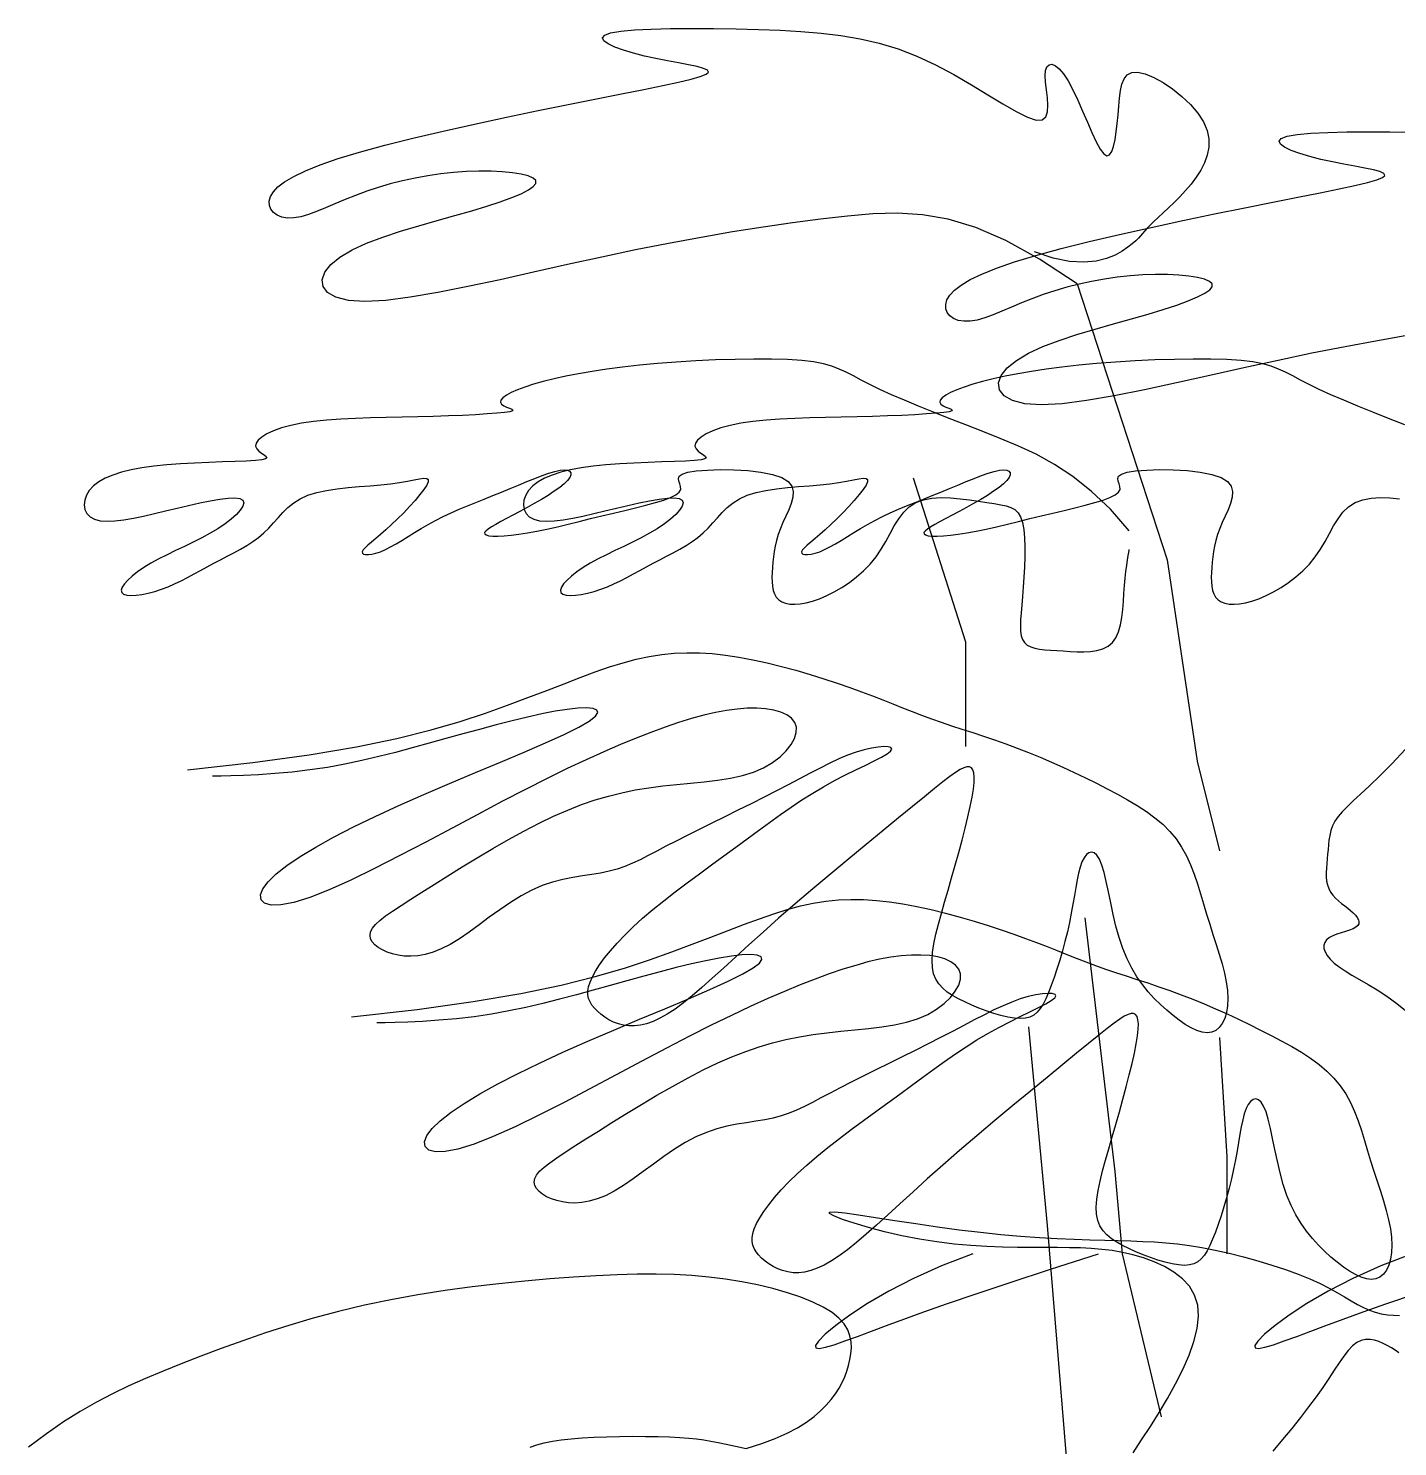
# Model space of a CAD drawing. Extents: x 708 to 987, y 826 to 1497.
# Drawn here: x 803 to 897.5, y 1399.6 to 1497.5 of the extents above; entities that cross this region are included whole.
import ezdxf

# ---------------------------------------------------------------- set-up
doc = ezdxf.new("R2010")
doc.units = 0
doc.header["$LTSCALE"] = 0.9
doc.header["$MEASUREMENT"] = 0
doc.layers.add('3', color=3, linetype='CONTINUOUS')
doc.layers.add('7', color=7, linetype='CONTINUOUS')

msp = doc.modelspace()

# ---------------------------------------------------------------- linework, layer by layer
at = {"layer": '3'}
for points in [[(875.348, 1479.846), (872.748, 1481.546), (870.436, 1482.818), (868.358, 1483.716), (866.457, 1484.294), (864.677, 1484.608), (862.962, 1484.712), (861.255, 1484.661), (859.501, 1484.509), (857.654, 1484.302), (855.712, 1484.051), (853.684, 1483.756), (851.577, 1483.42), (849.402, 1483.044), (847.166, 1482.628), (844.879, 1482.175), (842.548, 1481.687), (840.188, 1481.168), (837.836, 1480.638), (835.532, 1480.123), (833.319, 1479.647), (831.239, 1479.234), (829.332, 1478.909), (827.642, 1478.696), (826.209, 1478.619), (825.067, 1478.696), (824.213, 1478.909), (823.635, 1479.234), (823.322, 1479.647), (823.263, 1480.123), (823.445, 1480.638), (823.858, 1481.168), (824.489, 1481.687), (825.323, 1482.176), (826.324, 1482.634), (827.452, 1483.063), (828.666, 1483.466), (829.926, 1483.846), (831.192, 1484.206), (832.424, 1484.549), (833.58, 1484.877), (834.627, 1485.193), (835.549, 1485.496), (836.34, 1485.785), (836.989, 1486.058), (837.489, 1486.314), (837.83, 1486.551), (838.004, 1486.768), (838.003, 1486.963), (837.822, 1487.135), (837.479, 1487.283), (836.994, 1487.405), (836.39, 1487.5), (835.688, 1487.566), (834.91, 1487.602), (834.077, 1487.606), (833.212, 1487.577), (832.331, 1487.514), (831.446, 1487.417), (830.56, 1487.29), (829.68, 1487.132), (828.811, 1486.945), (827.96, 1486.731), (827.132, 1486.491), (826.332, 1486.227), (825.566, 1485.941), (824.837, 1485.646), (824.145, 1485.353), (823.491, 1485.077), (822.878, 1484.828), (822.307, 1484.622), (821.779, 1484.47), (821.295, 1484.386), (820.859, 1484.379), (820.476, 1484.444), (820.153, 1484.572), (819.898, 1484.754), (819.718, 1484.983), (819.62, 1485.249), (819.611, 1485.544), (819.698, 1485.859), (819.892, 1486.187), (820.209, 1486.528), (820.67, 1486.883), (821.295, 1487.254), (822.105, 1487.643), (823.119, 1488.05), (824.357, 1488.477), (825.841, 1488.926), (827.576, 1489.397), (829.516, 1489.881), (831.604, 1490.371), (833.78, 1490.859), (835.984, 1491.335), (838.158, 1491.791), (840.243, 1492.218), (842.179, 1492.607), (843.918, 1492.953), (845.445, 1493.257), (846.755, 1493.524), (847.846, 1493.758), (848.712, 1493.963), (849.349, 1494.143), (849.753, 1494.303), (849.919, 1494.448), (849.85, 1494.581), (849.573, 1494.707), (849.124, 1494.83), (848.537, 1494.954), (847.846, 1495.084), (847.086, 1495.224), (846.291, 1495.379), (845.496, 1495.552), (844.736, 1495.747), (844.043, 1495.957), (843.451, 1496.176), (842.993, 1496.396), (842.702, 1496.61), (842.611, 1496.812), (842.754, 1496.993), (843.162, 1497.147), (843.857, 1497.269), (844.807, 1497.358), (845.967, 1497.419), (847.293, 1497.454), (848.74, 1497.466), (850.262, 1497.458), (851.817, 1497.433), (853.359, 1497.393), (854.851, 1497.339), (856.294, 1497.261), (857.693, 1497.145), (859.056, 1496.979), (860.39, 1496.749), (861.703, 1496.444), (863.001, 1496.049), (864.292, 1495.552), (865.578, 1494.95), (866.839, 1494.275), (868.052, 1493.572), (869.191, 1492.883), (870.232, 1492.252), (871.151, 1491.722), (871.922, 1491.335), (872.523, 1491.135), (872.937, 1491.151), (873.189, 1491.355), (873.311, 1491.707), (873.337, 1492.163), (873.299, 1492.682), (873.231, 1493.223), (873.166, 1493.744), (873.137, 1494.203), (873.171, 1494.564), (873.266, 1494.818), (873.416, 1494.96), (873.613, 1494.985), (873.851, 1494.889), (874.122, 1494.668), (874.419, 1494.318), (874.734, 1493.834), (875.061, 1493.221), (875.395, 1492.513), (875.728, 1491.757), (876.055, 1490.997), (876.371, 1490.277), (876.669, 1489.641), (876.945, 1489.136), (877.191, 1488.804), (877.405, 1488.678), (877.587, 1488.742), (877.74, 1488.968), (877.867, 1489.325), (877.971, 1489.786), (878.055, 1490.322), (878.122, 1490.904), (878.174, 1491.503), (878.217, 1492.093), (878.264, 1492.653), (878.332, 1493.168), (878.435, 1493.62), (878.59, 1493.991), (878.813, 1494.264), (879.12, 1494.422), (879.525, 1494.448), (880.038, 1494.331), (880.633, 1494.084), (881.277, 1493.728), (881.936, 1493.282), (882.579, 1492.768), (883.17, 1492.205), (883.679, 1491.613), (884.071, 1491.012), (884.321, 1490.42), (884.437, 1489.841), (884.436, 1489.276), (884.332, 1488.727), (884.141, 1488.195), (883.881, 1487.682), (883.565, 1487.189), (883.211, 1486.718), (882.832, 1486.269), (882.441, 1485.845), (882.047, 1485.447), (881.66, 1485.077), (881.29, 1484.735), (880.948, 1484.423), (880.643, 1484.143), (880.385, 1483.895), (880.181, 1483.681), (880.016, 1483.492), (879.872, 1483.319), (879.733, 1483.152), (879.578, 1482.982), (879.392, 1482.8), (879.155, 1482.596), (878.85, 1482.362), (878.459, 1482.094), (877.971, 1481.822), (877.376, 1481.58), (876.661, 1481.403), (875.817, 1481.327), (874.833, 1481.387), (873.698, 1481.618), (872.4, 1482.055)], [(898.247, 1476.29), (896.072, 1475.913), (893.836, 1475.498), (891.549, 1475.045), (889.218, 1474.557), (886.858, 1474.037), (884.506, 1473.508), (882.202, 1472.993), (879.989, 1472.517), (877.909, 1472.104), (876.002, 1471.779), (874.312, 1471.566), (872.879, 1471.489), (871.737, 1471.566), (870.883, 1471.779), (870.305, 1472.104), (869.992, 1472.517), (869.933, 1472.993), (870.115, 1473.508), (870.528, 1474.037), (871.159, 1474.557), (871.993, 1475.046), (872.994, 1475.504), (874.122, 1475.933), (875.336, 1476.336), (876.596, 1476.716), (877.862, 1477.076), (879.094, 1477.419), (880.25, 1477.747), (881.297, 1478.063), (882.219, 1478.366), (883.01, 1478.655), (883.659, 1478.928), (884.159, 1479.184), (884.5, 1479.421), (884.674, 1479.638), (884.673, 1479.833), (884.492, 1480.005), (884.149, 1480.153), (883.664, 1480.275), (883.06, 1480.37), (882.358, 1480.436), (881.58, 1480.471), (880.747, 1480.475), (879.882, 1480.446), (879.001, 1480.383), (878.116, 1480.287), (877.23, 1480.16), (876.35, 1480.002), (875.481, 1479.815), (874.63, 1479.601), (873.802, 1479.361), (873.002, 1479.097), (872.236, 1478.811), (871.507, 1478.516), (870.815, 1478.223), (870.161, 1477.946), (869.548, 1477.698), (868.977, 1477.492), (868.449, 1477.34), (867.965, 1477.256), (867.529, 1477.249), (867.146, 1477.314), (866.823, 1477.442), (866.568, 1477.624), (866.388, 1477.853), (866.29, 1478.119), (866.281, 1478.414), (866.368, 1478.729), (866.562, 1479.057), (866.879, 1479.398), (867.34, 1479.753), (867.965, 1480.124), (868.775, 1480.513), (869.789, 1480.92), (871.027, 1481.347), (872.511, 1481.796), (874.246, 1482.266), (876.186, 1482.751), (878.274, 1483.241), (880.45, 1483.729), (882.654, 1484.205), (884.828, 1484.66), (886.913, 1485.088), (888.849, 1485.477), (890.588, 1485.823), (892.115, 1486.127), (893.425, 1486.394), (894.516, 1486.628), (895.382, 1486.832), (896.019, 1487.013), (896.423, 1487.173), (896.589, 1487.318), (896.52, 1487.451), (896.243, 1487.577), (895.794, 1487.7), (895.207, 1487.824), (894.516, 1487.954), (893.756, 1488.094), (892.961, 1488.249), (892.166, 1488.422), (891.406, 1488.616), (890.713, 1488.827), (890.121, 1489.045), (889.663, 1489.266), (889.372, 1489.48), (889.281, 1489.682), (889.424, 1489.863), (889.832, 1490.017), (890.527, 1490.139), (891.477, 1490.228), (892.637, 1490.289), (893.963, 1490.324), (895.41, 1490.336), (896.932, 1490.328), (898.487, 1490.302)], [(878.943, 1462.793), (877.644, 1464.279), (876.349, 1465.516), (875.06, 1466.538), (873.782, 1467.38), (872.517, 1468.077), (871.269, 1468.663), (870.041, 1469.174), (868.837, 1469.642), (867.661, 1470.098), (866.523, 1470.545), (865.432, 1470.979), (864.398, 1471.4), (863.432, 1471.803), (862.544, 1472.187), (861.743, 1472.549), (861.041, 1472.887), (860.44, 1473.198), (859.912, 1473.481), (859.423, 1473.735), (858.939, 1473.959), (858.424, 1474.154), (857.844, 1474.316), (857.164, 1474.447), (856.349, 1474.545), (855.376, 1474.61), (854.265, 1474.643), (853.045, 1474.648), (851.747, 1474.626), (850.402, 1474.581), (849.04, 1474.515), (847.692, 1474.43), (846.388, 1474.329), (845.152, 1474.214), (843.991, 1474.087), (842.902, 1473.947), (841.885, 1473.797), (840.939, 1473.637), (840.063, 1473.467), (839.257, 1473.289), (838.519, 1473.103), (837.85, 1472.911), (837.255, 1472.716), (836.739, 1472.52), (836.309, 1472.328), (835.97, 1472.143), (835.728, 1471.968), (835.589, 1471.806), (835.56, 1471.661), (835.638, 1471.536), (835.793, 1471.428), (835.987, 1471.335), (836.182, 1471.256), (836.34, 1471.186), (836.422, 1471.124), (836.392, 1471.067), (836.209, 1471.012), (835.848, 1470.958), (835.318, 1470.905), (834.644, 1470.854), (833.845, 1470.805), (832.945, 1470.759), (831.966, 1470.718), (830.929, 1470.682), (829.857, 1470.652), (828.77, 1470.627), (827.681, 1470.604), (826.605, 1470.578), (825.553, 1470.544), (824.538, 1470.495), (823.573, 1470.429), (822.671, 1470.338), (821.844, 1470.219), (821.104, 1470.068), (820.455, 1469.89), (819.9, 1469.692), (819.444, 1469.48), (819.089, 1469.262), (818.84, 1469.043), (818.698, 1468.831), (818.668, 1468.633), (818.746, 1468.454), (818.898, 1468.294), (819.084, 1468.153), (819.264, 1468.029), (819.396, 1467.922), (819.44, 1467.832), (819.355, 1467.757), (819.101, 1467.696), (818.65, 1467.648), (818.024, 1467.609), (817.258, 1467.575), (816.385, 1467.542), (815.442, 1467.506), (814.462, 1467.462), (813.481, 1467.407), (812.532, 1467.335), (811.646, 1467.244), (810.829, 1467.13), (810.083, 1466.993), (809.41, 1466.83), (808.812, 1466.641), (808.289, 1466.423), (807.845, 1466.174), (807.479, 1465.893), (807.195, 1465.581), (806.993, 1465.249), (806.874, 1464.91), (806.839, 1464.577), (806.888, 1464.265), (807.023, 1463.987), (807.244, 1463.756), (807.552, 1463.586), (807.946, 1463.486), (808.42, 1463.453), (808.965, 1463.477), (809.573, 1463.55), (810.235, 1463.663), (810.942, 1463.809), (811.687, 1463.978), (812.46, 1464.163), (813.252, 1464.354), (814.043, 1464.541), (814.811, 1464.715), (815.537, 1464.866), (816.199, 1464.982), (816.774, 1465.055), (817.244, 1465.074), (817.585, 1465.028), (817.784, 1464.911), (817.846, 1464.732), (817.785, 1464.499), (817.612, 1464.226), (817.342, 1463.922), (816.986, 1463.598), (816.558, 1463.266), (816.07, 1462.937), (815.533, 1462.619), (814.962, 1462.312), (814.367, 1462.013), (813.76, 1461.72), (813.152, 1461.431), (812.557, 1461.142), (811.986, 1460.852), (811.45, 1460.558), (810.96, 1460.258), (810.525, 1459.958), (810.15, 1459.665), (809.843, 1459.386), (809.611, 1459.127), (809.46, 1458.895), (809.397, 1458.697), (809.428, 1458.539), (809.558, 1458.427), (809.776, 1458.36), (810.068, 1458.335), (810.421, 1458.35), (810.821, 1458.402), (811.256, 1458.488), (811.71, 1458.607), (812.171, 1458.755), (812.629, 1458.93), (813.081, 1459.128), (813.529, 1459.345), (813.976, 1459.575), (814.423, 1459.816), (814.872, 1460.063), (815.324, 1460.312), (815.781, 1460.558), (816.243, 1460.798), (816.708, 1461.036), (817.169, 1461.276), (817.621, 1461.522), (818.061, 1461.778), (818.481, 1462.048), (818.878, 1462.337), (819.246, 1462.649), (819.583, 1462.985), (819.902, 1463.338), (820.218, 1463.698), (820.545, 1464.055), (820.899, 1464.398), (821.296, 1464.717), (821.75, 1465.003), (822.277, 1465.244), (822.887, 1465.435), (823.564, 1465.581), (824.291, 1465.692), (825.048, 1465.776), (825.814, 1465.843), (826.571, 1465.903), (827.3, 1465.965), (827.98, 1466.037), (828.595, 1466.126), (829.137, 1466.222), (829.602, 1466.311), (829.983, 1466.38), (830.277, 1466.415), (830.477, 1466.402), (830.58, 1466.329), (830.579, 1466.182), (830.473, 1465.951), (830.275, 1465.649), (830.001, 1465.291), (829.667, 1464.893), (829.29, 1464.471), (828.884, 1464.042), (828.466, 1463.622), (828.052, 1463.225), (827.658, 1462.867), (827.29, 1462.547), (826.956, 1462.265), (826.663, 1462.018), (826.417, 1461.805), (826.225, 1461.623), (826.094, 1461.473), (826.031, 1461.351), (826.04, 1461.256), (826.117, 1461.191), (826.254, 1461.156), (826.446, 1461.153), (826.685, 1461.183), (826.965, 1461.249), (827.279, 1461.353), (827.619, 1461.495), (827.981, 1461.676), (828.364, 1461.892), (828.766, 1462.134), (829.189, 1462.396), (829.633, 1462.672), (830.096, 1462.955), (830.58, 1463.238), (831.084, 1463.514), (831.608, 1463.778), (832.15, 1464.031), (832.707, 1464.276), (833.277, 1464.514), (833.857, 1464.75), (834.444, 1464.984), (835.037, 1465.22), (835.632, 1465.461), (836.226, 1465.706), (836.812, 1465.951), (837.38, 1466.187), (837.924, 1466.407), (838.433, 1466.603), (838.9, 1466.768), (839.317, 1466.895), (839.674, 1466.975), (839.965, 1467.002), (840.186, 1466.98), (840.337, 1466.913), (840.414, 1466.803), (840.417, 1466.657), (840.344, 1466.478), (840.193, 1466.27), (839.963, 1466.037), (839.654, 1465.785), (839.278, 1465.517), (838.85, 1465.239), (838.384, 1464.956), (837.894, 1464.673), (837.395, 1464.395), (836.901, 1464.127), (836.426, 1463.874), (835.984, 1463.641), (835.583, 1463.428), (835.232, 1463.236), (834.937, 1463.063), (834.707, 1462.911), (834.548, 1462.779), (834.469, 1462.668), (834.477, 1462.577), (834.577, 1462.506), (834.767, 1462.456), (835.039, 1462.428), (835.388, 1462.423), (835.808, 1462.442), (836.294, 1462.485), (836.839, 1462.554), (837.436, 1462.649), (838.082, 1462.77), (838.767, 1462.913), (839.487, 1463.076), (840.234, 1463.252), (841.001, 1463.439), (841.781, 1463.632), (842.568, 1463.827), (843.356, 1464.019), (844.134, 1464.205), (844.889, 1464.386), (845.6, 1464.563), (846.252, 1464.74), (846.826, 1464.916), (847.304, 1465.093), (847.67, 1465.274), (847.903, 1465.461), (847.999, 1465.652), (847.994, 1465.847), (847.934, 1466.04), (847.867, 1466.227), (847.841, 1466.403), (847.903, 1466.566), (848.101, 1466.709), (848.481, 1466.83), (849.074, 1466.924), (849.841, 1466.987), (850.727, 1467.014), (851.675, 1467.002), (852.63, 1466.945), (853.536, 1466.841), (854.337, 1466.684), (854.978, 1466.47), (855.416, 1466.198), (855.669, 1465.874), (855.768, 1465.508), (855.745, 1465.109), (855.63, 1464.686), (855.455, 1464.249), (855.251, 1463.807), (855.05, 1463.37), (854.877, 1462.944), (854.734, 1462.53), (854.618, 1462.129), (854.526, 1461.738), (854.455, 1461.358), (854.4, 1460.987), (854.359, 1460.624), (854.328, 1460.269), (854.305, 1459.922), (854.294, 1459.585), (854.3, 1459.264), (854.328, 1458.962), (854.383, 1458.684), (854.47, 1458.434), (854.594, 1458.216), (854.761, 1458.034), (854.974, 1457.892), (855.231, 1457.792), (855.531, 1457.734), (855.871, 1457.719), (856.248, 1457.748), (856.659, 1457.821), (857.103, 1457.941), (857.576, 1458.106), (858.075, 1458.319), (858.591, 1458.577), (859.114, 1458.879), (859.634, 1459.224), (860.139, 1459.609), (860.622, 1460.033), (861.07, 1460.494), (861.474, 1460.99), (861.829, 1461.518), (862.147, 1462.063), (862.444, 1462.607), (862.738, 1463.135), (863.045, 1463.629), (863.383, 1464.073), (863.768, 1464.448), (864.217, 1464.74), (864.742, 1464.935), (865.329, 1465.044), (865.961, 1465.082), (866.618, 1465.064), (867.281, 1465.006), (867.933, 1464.922), (868.554, 1464.828), (869.126, 1464.74), (869.634, 1464.666), (870.078, 1464.596), (870.461, 1464.515), (870.786, 1464.406), (871.058, 1464.253), (871.278, 1464.04), (871.451, 1463.751), (871.58, 1463.37), (871.669, 1462.886), (871.722, 1462.316), (871.745, 1461.68), (871.743, 1460.999), (871.72, 1460.295), (871.682, 1459.588), (871.634, 1458.899), (871.58, 1458.25), (871.527, 1457.659), (871.481, 1457.126), (871.448, 1456.651), (871.436, 1456.232), (871.451, 1455.866), (871.499, 1455.553), (871.588, 1455.291), (871.725, 1455.078), (871.913, 1454.911), (872.152, 1454.785), (872.437, 1454.693), (872.762, 1454.627), (873.125, 1454.582), (873.521, 1454.551), (873.946, 1454.526), (874.396, 1454.501), (874.864, 1454.473), (875.342, 1454.449), (875.818, 1454.443), (876.281, 1454.465), (876.721, 1454.528), (877.126, 1454.643), (877.486, 1454.823), (877.788, 1455.078), (878.027, 1455.417), (878.207, 1455.829), (878.34, 1456.299), (878.433, 1456.813), (878.499, 1457.355), (878.545, 1457.912), (878.581, 1458.468), (878.618, 1459.008), (878.663, 1459.518), (878.715, 1459.989), (878.769, 1460.412), (878.821, 1460.778), (878.869, 1461.079), (878.908, 1461.304), (878.934, 1461.446), (878.943, 1461.495)], [(897.972, 1470.098), (896.834, 1470.545), (895.742, 1470.979), (894.709, 1471.4), (893.743, 1471.803), (892.854, 1472.187), (892.054, 1472.549), (891.352, 1472.887), (890.751, 1473.198), (890.223, 1473.481), (889.734, 1473.735), (889.25, 1473.959), (888.735, 1474.154), (888.154, 1474.316), (887.474, 1474.447), (886.66, 1474.545), (885.687, 1474.61), (884.576, 1474.643), (883.356, 1474.648), (882.058, 1474.626), (880.713, 1474.581), (879.351, 1474.515), (878.003, 1474.43), (876.698, 1474.329), (875.463, 1474.214), (874.302, 1474.087), (873.213, 1473.947), (872.196, 1473.797), (871.25, 1473.637), (870.374, 1473.467), (869.568, 1473.289), (868.83, 1473.103), (868.161, 1472.911), (867.566, 1472.716), (867.05, 1472.52), (866.619, 1472.328), (866.28, 1472.143), (866.039, 1471.968), (865.9, 1471.806), (865.87, 1471.661), (865.949, 1471.536), (866.104, 1471.428), (866.298, 1471.335), (866.493, 1471.256), (866.651, 1471.186), (866.733, 1471.124), (866.702, 1471.067), (866.52, 1471.012), (866.158, 1470.958), (865.629, 1470.905), (864.954, 1470.854), (864.156, 1470.805), (863.256, 1470.759), (862.277, 1470.718), (861.24, 1470.682), (860.168, 1470.652), (859.08, 1470.627), (857.992, 1470.604), (856.916, 1470.578), (855.864, 1470.544), (854.849, 1470.495), (853.884, 1470.429), (852.982, 1470.338), (852.155, 1470.219), (851.415, 1470.068), (850.766, 1469.89), (850.211, 1469.692), (849.755, 1469.48), (849.4, 1469.262), (849.15, 1469.043), (849.009, 1468.831), (848.979, 1468.633), (849.057, 1468.454), (849.209, 1468.294), (849.395, 1468.153), (849.575, 1468.029), (849.706, 1467.922), (849.75, 1467.832), (849.666, 1467.757), (849.412, 1467.696), (848.961, 1467.648), (848.335, 1467.609), (847.568, 1467.575), (846.696, 1467.542), (845.753, 1467.506), (844.773, 1467.462), (843.792, 1467.407), (842.843, 1467.335), (841.957, 1467.244), (841.14, 1467.13), (840.394, 1466.993), (839.721, 1466.83), (839.123, 1466.641), (838.6, 1466.423), (838.155, 1466.174), (837.79, 1465.893), (837.506, 1465.581), (837.304, 1465.249), (837.185, 1464.91), (837.15, 1464.577), (837.199, 1464.265), (837.333, 1463.987), (837.554, 1463.756), (837.862, 1463.586), (838.257, 1463.486), (838.731, 1463.453), (839.276, 1463.477), (839.884, 1463.55), (840.545, 1463.663), (841.253, 1463.809), (841.998, 1463.978), (842.771, 1464.163), (843.563, 1464.354), (844.353, 1464.541), (845.122, 1464.715), (845.848, 1464.866), (846.509, 1464.982), (847.085, 1465.055), (847.555, 1465.074), (847.896, 1465.028), (848.095, 1464.911), (848.157, 1464.732), (848.095, 1464.499), (847.923, 1464.226), (847.653, 1463.922), (847.297, 1463.598), (846.869, 1463.266), (846.38, 1462.937), (845.844, 1462.619), (845.273, 1462.312), (844.677, 1462.013), (844.07, 1461.72), (843.463, 1461.431), (842.868, 1461.142), (842.296, 1460.852), (841.76, 1460.558), (841.271, 1460.258), (840.836, 1459.958), (840.461, 1459.665), (840.154, 1459.386), (839.922, 1459.127), (839.771, 1458.895), (839.708, 1458.697), (839.739, 1458.539), (839.869, 1458.427), (840.087, 1458.36), (840.379, 1458.335), (840.732, 1458.35), (841.132, 1458.402), (841.566, 1458.488), (842.021, 1458.607), (842.482, 1458.755), (842.939, 1458.93), (843.391, 1459.128), (843.84, 1459.345), (844.287, 1459.575), (844.734, 1459.816), (845.182, 1460.063), (845.634, 1460.312), (846.092, 1460.558), (846.554, 1460.798), (847.019, 1461.036), (847.48, 1461.276), (847.932, 1461.522), (848.371, 1461.778), (848.792, 1462.048), (849.189, 1462.337), (849.556, 1462.649), (849.894, 1462.985), (850.213, 1463.338), (850.528, 1463.698), (850.856, 1464.055), (851.21, 1464.398), (851.607, 1464.717), (852.061, 1465.003), (852.588, 1465.244), (853.197, 1465.435), (853.875, 1465.581), (854.602, 1465.692), (855.358, 1465.776), (856.125, 1465.843), (856.882, 1465.903), (857.611, 1465.965), (858.291, 1466.037), (858.906, 1466.126), (859.448, 1466.222), (859.913, 1466.311), (860.294, 1466.38), (860.588, 1466.415), (860.788, 1466.402), (860.89, 1466.329), (860.89, 1466.182), (860.784, 1465.951), (860.586, 1465.649), (860.312, 1465.291), (859.978, 1464.893), (859.6, 1464.471), (859.194, 1464.042), (858.777, 1463.622), (858.363, 1463.225), (857.968, 1462.867), (857.601, 1462.547), (857.267, 1462.265), (856.974, 1462.018), (856.728, 1461.805), (856.536, 1461.623), (856.405, 1461.473), (856.342, 1461.351), (856.351, 1461.256), (856.428, 1461.191), (856.565, 1461.156), (856.757, 1461.153), (856.996, 1461.183), (857.276, 1461.249), (857.589, 1461.353), (857.93, 1461.495), (858.292, 1461.676), (858.674, 1461.892), (859.077, 1462.134), (859.5, 1462.396), (859.943, 1462.672), (860.407, 1462.955), (860.891, 1463.238), (861.395, 1463.514), (861.919, 1463.778), (862.461, 1464.031), (863.018, 1464.276), (863.588, 1464.514), (864.167, 1464.75), (864.755, 1464.984), (865.348, 1465.22), (865.943, 1465.461), (866.537, 1465.706), (867.122, 1465.951), (867.691, 1466.187), (868.235, 1466.407), (868.744, 1466.603), (869.211, 1466.768), (869.628, 1466.895), (869.985, 1466.975), (870.276, 1467.002), (870.497, 1466.98), (870.647, 1466.913), (870.725, 1466.803), (870.728, 1466.657), (870.655, 1466.478), (870.504, 1466.27), (870.274, 1466.037), (869.965, 1465.785), (869.589, 1465.517), (869.161, 1465.239), (868.695, 1464.956), (868.205, 1464.673), (867.706, 1464.395), (867.211, 1464.127), (866.737, 1463.874), (866.295, 1463.641), (865.894, 1463.428), (865.543, 1463.236), (865.248, 1463.063), (865.017, 1462.911), (864.859, 1462.779), (864.78, 1462.668), (864.788, 1462.577), (864.888, 1462.506), (865.078, 1462.456), (865.35, 1462.428), (865.699, 1462.423), (866.119, 1462.442), (866.605, 1462.485), (867.149, 1462.554), (867.747, 1462.649), (868.392, 1462.77), (869.078, 1462.913), (869.798, 1463.076), (870.544, 1463.252), (871.311, 1463.439), (872.092, 1463.632), (872.879, 1463.827), (873.667, 1464.019), (874.445, 1464.205), (875.199, 1464.386), (875.911, 1464.563), (876.563, 1464.74), (877.137, 1464.916), (877.615, 1465.093), (877.98, 1465.274), (878.214, 1465.461), (878.31, 1465.652), (878.304, 1465.847), (878.245, 1466.04), (878.178, 1466.227), (878.152, 1466.403), (878.214, 1466.566), (878.412, 1466.709), (878.792, 1466.83), (879.385, 1466.924), (880.152, 1466.987), (881.038, 1467.014), (881.986, 1467.002), (882.941, 1466.945), (883.847, 1466.841), (884.648, 1466.684), (885.288, 1466.47), (885.727, 1466.198), (885.98, 1465.874), (886.079, 1465.508), (886.055, 1465.109), (885.94, 1464.686), (885.766, 1464.249), (885.562, 1463.807), (885.361, 1463.37), (885.187, 1462.944), (885.045, 1462.53), (884.929, 1462.129), (884.837, 1461.738), (884.766, 1461.358), (884.711, 1460.987), (884.67, 1460.624), (884.639, 1460.269), (884.616, 1459.922), (884.605, 1459.585), (884.611, 1459.264), (884.639, 1458.962), (884.694, 1458.684), (884.781, 1458.434), (884.905, 1458.216), (885.072, 1458.034), (885.285, 1457.892), (885.542, 1457.792), (885.842, 1457.734), (886.182, 1457.719), (886.559, 1457.748), (886.97, 1457.821), (887.414, 1457.941), (887.887, 1458.106), (888.386, 1458.319), (888.902, 1458.577), (889.425, 1458.879), (889.944, 1459.224), (890.45, 1459.609), (890.932, 1460.033), (891.381, 1460.494), (891.785, 1460.99), (892.14, 1461.518), (892.457, 1462.063), (892.755, 1462.607), (893.048, 1463.135), (893.356, 1463.629), (893.694, 1464.073), (894.079, 1464.448), (894.528, 1464.74), (895.053, 1464.935), (895.64, 1465.044), (896.272, 1465.082), (896.928, 1465.064), (897.592, 1465.006)], [(813.968, 1446.289), (818.487, 1446.794), (822.352, 1447.332), (825.639, 1447.893), (828.423, 1448.47), (830.78, 1449.053), (832.788, 1449.635), (834.521, 1450.206), (836.056, 1450.759), (837.459, 1451.286), (838.753, 1451.782), (839.951, 1452.244), (841.064, 1452.669), (842.107, 1453.054), (843.091, 1453.395), (844.03, 1453.688), (844.935, 1453.931), (845.82, 1454.121), (846.69, 1454.258), (847.554, 1454.344), (848.418, 1454.382), (849.289, 1454.372), (850.173, 1454.317), (851.078, 1454.217), (852.009, 1454.075), (852.972, 1453.894), (853.956, 1453.678), (854.951, 1453.433), (855.944, 1453.165), (856.923, 1452.881), (857.877, 1452.585), (858.794, 1452.284), (859.661, 1451.985), (860.472, 1451.691), (861.231, 1451.403), (861.95, 1451.123), (862.639, 1450.849), (863.307, 1450.582), (863.965, 1450.322), (864.623, 1450.068), (865.292, 1449.822), (865.978, 1449.581), (866.684, 1449.344), (867.406, 1449.107), (868.143, 1448.866), (868.894, 1448.619), (869.657, 1448.361), (870.43, 1448.091), (871.211, 1447.803), (871.999, 1447.496), (872.79, 1447.171), (873.581, 1446.831), (874.369, 1446.478), (875.15, 1446.115), (875.921, 1445.744), (876.678, 1445.369), (877.419, 1444.991), (878.139, 1444.611), (878.833, 1444.227), (879.497, 1443.832), (880.126, 1443.423), (880.714, 1442.993), (881.256, 1442.537), (881.747, 1442.051), (882.183, 1441.53), (882.56, 1440.97), (882.886, 1440.374), (883.169, 1439.748), (883.419, 1439.097), (883.646, 1438.425), (883.858, 1437.738), (884.065, 1437.041), (884.277, 1436.339), (884.498, 1435.636), (884.725, 1434.938), (884.949, 1434.249), (885.161, 1433.572), (885.352, 1432.912), (885.515, 1432.273), (885.64, 1431.659), (885.72, 1431.075), (885.748, 1430.526), (885.724, 1430.016), (885.65, 1429.555), (885.531, 1429.147), (885.367, 1428.8), (885.162, 1428.52), (884.918, 1428.315), (884.637, 1428.191), (884.323, 1428.153), (883.98, 1428.195), (883.611, 1428.309), (883.221, 1428.489), (882.814, 1428.726), (882.394, 1429.013), (881.966, 1429.342), (881.533, 1429.706), (881.101, 1430.098), (880.674, 1430.522), (880.257, 1430.982), (879.855, 1431.481), (879.474, 1432.024), (879.117, 1432.615), (878.792, 1433.259), (878.502, 1433.959), (878.25, 1434.716), (878.032, 1435.51), (877.842, 1436.317), (877.672, 1437.114), (877.515, 1437.877), (877.365, 1438.583), (877.215, 1439.208), (877.058, 1439.727), (876.889, 1440.124), (876.712, 1440.4), (876.529, 1440.563), (876.345, 1440.62), (876.165, 1440.579), (875.992, 1440.447), (875.831, 1440.233), (875.686, 1439.944), (875.56, 1439.587), (875.45, 1439.169), (875.349, 1438.697), (875.253, 1438.177), (875.158, 1437.617), (875.057, 1437.024), (874.946, 1436.403), (874.82, 1435.762), (874.675, 1435.108), (874.513, 1434.449), (874.338, 1433.796), (874.152, 1433.157), (873.96, 1432.542), (873.764, 1431.96), (873.569, 1431.42), (873.376, 1430.931), (873.189, 1430.502), (873.001, 1430.132), (872.804, 1429.822), (872.591, 1429.57), (872.355, 1429.376), (872.087, 1429.238), (871.781, 1429.156), (871.427, 1429.129), (871.023, 1429.155), (870.576, 1429.228), (870.096, 1429.342), (869.596, 1429.489), (869.085, 1429.664), (868.575, 1429.859), (868.077, 1430.067), (867.602, 1430.282), (867.159, 1430.5), (866.755, 1430.725), (866.392, 1430.965), (866.077, 1431.229), (865.812, 1431.522), (865.602, 1431.854), (865.451, 1432.231), (865.364, 1432.662), (865.342, 1433.151), (865.381, 1433.698), (865.472, 1434.299), (865.607, 1434.951), (865.78, 1435.65), (865.983, 1436.393), (866.208, 1437.176), (866.447, 1437.997), (866.693, 1438.849), (866.94, 1439.72), (867.181, 1440.591), (867.412, 1441.449), (867.626, 1442.276), (867.817, 1443.056), (867.979, 1443.775), (868.107, 1444.414), (868.195, 1444.962), (868.243, 1445.42), (868.253, 1445.792), (868.224, 1446.081), (868.158, 1446.293), (868.056, 1446.432), (867.918, 1446.501), (867.746, 1446.505), (867.537, 1446.446), (867.281, 1446.32), (866.964, 1446.12), (866.573, 1445.838), (866.094, 1445.468), (865.513, 1445.004), (864.817, 1444.439), (863.992, 1443.765), (863.033, 1442.981), (861.96, 1442.103), (860.802, 1441.153), (859.589, 1440.151), (858.349, 1439.119), (857.11, 1438.077), (855.902, 1437.047), (854.753, 1436.05), (853.686, 1435.104), (852.701, 1434.215), (851.792, 1433.385), (850.954, 1432.617), (850.18, 1431.912), (849.464, 1431.275), (848.8, 1430.707), (848.184, 1430.21), (847.608, 1429.787), (847.069, 1429.435), (846.565, 1429.151), (846.09, 1428.93), (845.643, 1428.771), (845.22, 1428.669), (844.816, 1428.621), (844.43, 1428.624), (844.058, 1428.674), (843.702, 1428.765), (843.365, 1428.891), (843.049, 1429.048), (842.757, 1429.227), (842.491, 1429.425), (842.254, 1429.634), (842.048, 1429.85), (841.876, 1430.067), (841.741, 1430.289), (841.647, 1430.521), (841.597, 1430.769), (841.594, 1431.037), (841.642, 1431.33), (841.744, 1431.654), (841.903, 1432.013), (842.123, 1432.411), (842.404, 1432.846), (842.746, 1433.316), (843.149, 1433.815), (843.612, 1434.342), (844.137, 1434.892), (844.722, 1435.463), (845.368, 1436.05), (846.074, 1436.651), (846.829, 1437.263), (847.623, 1437.88), (848.445, 1438.502), (849.284, 1439.123), (850.129, 1439.741), (850.969, 1440.352), (851.793, 1440.953), (852.592, 1441.541), (853.37, 1442.114), (854.13, 1442.669), (854.879, 1443.206), (855.621, 1443.723), (856.361, 1444.218), (857.105, 1444.689), (857.857, 1445.135), (858.618, 1445.554), (859.37, 1445.944), (860.092, 1446.304), (860.762, 1446.631), (861.357, 1446.925), (861.856, 1447.183), (862.236, 1447.404), (862.476, 1447.586), (862.561, 1447.728), (862.5, 1447.829), (862.313, 1447.887), (862.016, 1447.902), (861.628, 1447.873), (861.167, 1447.799), (860.65, 1447.68), (860.094, 1447.514), (859.515, 1447.302), (858.912, 1447.047), (858.282, 1446.753), (857.622, 1446.424), (856.928, 1446.065), (856.196, 1445.679), (855.424, 1445.272), (854.608, 1444.847), (853.748, 1444.408), (852.855, 1443.961), (851.946, 1443.511), (851.035, 1443.062), (850.137, 1442.62), (849.269, 1442.19), (848.444, 1441.777), (847.678, 1441.386), (846.982, 1441.021), (846.347, 1440.684), (845.76, 1440.376), (845.206, 1440.097), (844.672, 1439.849), (844.146, 1439.632), (843.612, 1439.447), (843.058, 1439.295), (842.474, 1439.174), (841.858, 1439.072), (841.216, 1438.973), (840.55, 1438.862), (839.864, 1438.725), (839.16, 1438.545), (838.444, 1438.307), (837.717, 1437.997), (836.983, 1437.605), (836.248, 1437.148), (835.516, 1436.646), (834.793, 1436.122), (834.083, 1435.599), (833.392, 1435.097), (832.725, 1434.64), (832.086, 1434.248), (831.48, 1433.939), (830.908, 1433.71), (830.367, 1433.555), (829.857, 1433.464), (829.379, 1433.43), (828.929, 1433.447), (828.509, 1433.506), (828.116, 1433.599), (827.752, 1433.72), (827.422, 1433.866), (827.135, 1434.034), (826.898, 1434.221), (826.718, 1434.425), (826.603, 1434.643), (826.562, 1434.874), (826.6, 1435.113), (826.725, 1435.361), (826.94, 1435.622), (827.243, 1435.904), (827.638, 1436.213), (828.123, 1436.555), (828.701, 1436.938), (829.372, 1437.368), (830.137, 1437.853), (830.994, 1438.394), (831.928, 1438.982), (832.924, 1439.599), (833.963, 1440.232), (835.029, 1440.865), (836.106, 1441.483), (837.176, 1442.07), (838.222, 1442.611), (839.232, 1443.095), (840.208, 1443.522), (841.159, 1443.894), (842.093, 1444.216), (843.016, 1444.49), (843.937, 1444.72), (844.863, 1444.91), (845.802, 1445.063), (846.757, 1445.183), (847.721, 1445.283), (848.682, 1445.373), (849.627, 1445.468), (850.546, 1445.58), (851.425, 1445.722), (852.254, 1445.906), (853.02, 1446.144), (853.713, 1446.446), (854.325, 1446.801), (854.851, 1447.195), (855.285, 1447.613), (855.621, 1448.042), (855.852, 1448.466), (855.974, 1448.872), (855.98, 1449.245), (855.866, 1449.573), (855.642, 1449.853), (855.319, 1450.086), (854.906, 1450.272), (854.415, 1450.411), (853.858, 1450.502), (853.245, 1450.546), (852.587, 1450.543), (851.893, 1450.492), (851.164, 1450.395), (850.397, 1450.252), (849.591, 1450.065), (848.745, 1449.833), (847.857, 1449.559), (846.924, 1449.242), (845.946, 1448.884), (844.919, 1448.485), (843.837, 1448.039), (842.69, 1447.543), (841.47, 1446.992), (840.17, 1446.379), (838.779, 1445.701), (837.291, 1444.951), (835.696, 1444.126), (833.994, 1443.225), (832.219, 1442.278), (830.414, 1441.317), (828.621, 1440.376), (826.882, 1439.49), (825.24, 1438.691), (823.736, 1438.014), (822.413, 1437.492), (821.306, 1437.151), (820.419, 1436.982), (819.749, 1436.966), (819.291, 1437.087), (819.044, 1437.325), (819.003, 1437.665), (819.164, 1438.087), (819.526, 1438.574), (820.082, 1439.111), (820.824, 1439.69), (821.74, 1440.309), (822.819, 1440.962), (824.051, 1441.646), (825.424, 1442.356), (826.927, 1443.088), (828.549, 1443.837), (830.273, 1444.599), (832.052, 1445.361), (833.835, 1446.112), (835.569, 1446.838), (837.202, 1447.527), (838.68, 1448.167), (839.952, 1448.743), (840.965, 1449.245), (841.68, 1449.661), (842.11, 1449.994), (842.281, 1450.247), (842.219, 1450.425), (841.951, 1450.533), (841.503, 1450.573), (840.901, 1450.551), (840.171, 1450.47), (839.338, 1450.336), (838.416, 1450.155), (837.42, 1449.933), (836.363, 1449.677), (835.259, 1449.395), (834.121, 1449.092), (832.963, 1448.775), (831.797, 1448.452), (830.636, 1448.128), (829.479, 1447.809), (828.321, 1447.501), (827.16, 1447.208), (825.992, 1446.935), (824.814, 1446.687), (823.622, 1446.47), (822.413, 1446.289), (821.192, 1446.146), (819.994, 1446.039), (818.862, 1445.962), (817.839, 1445.91), (816.968, 1445.879), (816.292, 1445.863), (815.855, 1445.857), (815.7, 1445.856)], [(898.013, 1447.725), (897.062, 1446.722), (896.234, 1445.888), (895.521, 1445.198), (894.913, 1444.629), (894.402, 1444.156), (893.978, 1443.755), (893.632, 1443.403), (893.357, 1443.074), (893.142, 1442.75), (892.98, 1442.425), (892.862, 1442.101), (892.779, 1441.776), (892.724, 1441.452), (892.687, 1441.128), (892.66, 1440.803), (892.635, 1440.479), (892.605, 1440.155), (892.575, 1439.833), (892.55, 1439.517), (892.535, 1439.208), (892.538, 1438.909), (892.564, 1438.623), (892.618, 1438.352), (892.707, 1438.099), (892.834, 1437.866), (892.995, 1437.65), (893.18, 1437.449), (893.384, 1437.261), (893.597, 1437.083), (893.813, 1436.913), (894.024, 1436.748), (894.223, 1436.585), (894.401, 1436.423), (894.553, 1436.263), (894.673, 1436.106), (894.755, 1435.954), (894.793, 1435.809), (894.781, 1435.673), (894.713, 1435.546), (894.584, 1435.432), (894.39, 1435.329), (894.146, 1435.236), (893.868, 1435.145), (893.573, 1435.053), (893.278, 1434.954), (893, 1434.844), (892.756, 1434.716), (892.563, 1434.566), (892.434, 1434.391), (892.373, 1434.192), (892.38, 1433.973), (892.454, 1433.737), (892.596, 1433.488), (892.806, 1433.228), (893.084, 1432.962), (893.429, 1432.692), (893.841, 1432.42), (894.314, 1432.136), (894.844, 1431.831), (895.423, 1431.493), (896.046, 1431.111), (896.708, 1430.674), (897.401, 1430.171), (898.121, 1429.591)], [(825.293, 1429.261), (829.813, 1429.766), (833.678, 1430.304), (836.965, 1430.865), (839.749, 1431.442), (842.106, 1432.025), (844.114, 1432.607), (845.847, 1433.178), (847.382, 1433.731), (848.785, 1434.258), (850.079, 1434.754), (851.276, 1435.216), (852.39, 1435.642), (853.433, 1436.026), (854.417, 1436.367), (855.355, 1436.661), (856.261, 1436.903), (857.145, 1437.093), (858.016, 1437.23), (858.88, 1437.317), (859.744, 1437.354), (860.615, 1437.344), (861.499, 1437.289), (862.404, 1437.189), (863.335, 1437.048), (864.298, 1436.866), (865.282, 1436.65), (866.277, 1436.405), (867.269, 1436.137), (868.249, 1435.853), (869.203, 1435.557), (870.119, 1435.257), (870.987, 1434.957), (871.797, 1434.663), (872.557, 1434.375), (873.276, 1434.095), (873.965, 1433.821), (874.633, 1433.554), (875.291, 1433.294), (875.949, 1433.04), (876.617, 1432.794), (877.304, 1432.553), (878.009, 1432.316), (878.731, 1432.079), (879.469, 1431.838), (880.22, 1431.591), (880.982, 1431.334), (881.755, 1431.063), (882.537, 1430.775), (883.324, 1430.468), (884.116, 1430.143), (884.907, 1429.803), (885.695, 1429.45), (886.476, 1429.087), (887.247, 1428.717), (888.004, 1428.341), (888.745, 1427.963), (889.465, 1427.584), (890.159, 1427.199), (890.823, 1426.805), (891.452, 1426.395), (892.04, 1425.965), (892.582, 1425.509), (893.073, 1425.024), (893.509, 1424.502), (893.886, 1423.942), (894.212, 1423.346), (894.495, 1422.72), (894.745, 1422.069), (894.972, 1421.397), (895.184, 1420.71), (895.391, 1420.013), (895.602, 1419.311), (895.824, 1418.609), (896.051, 1417.911), (896.275, 1417.221), (896.487, 1416.544), (896.678, 1415.884), (896.841, 1415.245), (896.966, 1414.632), (897.046, 1414.048), (897.073, 1413.498), (897.049, 1412.989), (896.976, 1412.527), (896.857, 1412.119), (896.693, 1411.772), (896.488, 1411.493), (896.244, 1411.288), (895.963, 1411.164), (895.649, 1411.125), (895.306, 1411.167), (894.937, 1411.281), (894.547, 1411.461), (894.14, 1411.698), (893.72, 1411.985), (893.292, 1412.314), (892.859, 1412.678), (892.427, 1413.07), (892, 1413.494), (891.583, 1413.954), (891.181, 1414.453), (890.799, 1414.996), (890.443, 1415.588), (890.118, 1416.231), (889.827, 1416.932), (889.576, 1417.688), (889.358, 1418.482), (889.168, 1419.289), (888.997, 1420.086), (888.841, 1420.849), (888.69, 1421.555), (888.54, 1422.18), (888.384, 1422.7), (888.215, 1423.096), (888.037, 1423.372), (887.855, 1423.535), (887.671, 1423.592), (887.491, 1423.551), (887.318, 1423.42), (887.157, 1423.205), (887.012, 1422.916), (886.886, 1422.559), (886.775, 1422.141), (886.675, 1421.669), (886.579, 1421.15), (886.483, 1420.59), (886.383, 1419.996), (886.272, 1419.375), (886.146, 1418.734), (886.001, 1418.08), (885.839, 1417.422), (885.664, 1416.768), (885.478, 1416.13), (885.286, 1415.514), (885.09, 1414.932), (884.895, 1414.392), (884.702, 1413.903), (884.515, 1413.474), (884.327, 1413.105), (884.13, 1412.794), (883.917, 1412.543), (883.681, 1412.348), (883.413, 1412.21), (883.106, 1412.128), (882.753, 1412.101), (882.349, 1412.127), (881.902, 1412.2), (881.422, 1412.314), (880.922, 1412.461), (880.411, 1412.636), (879.901, 1412.831), (879.403, 1413.039), (878.927, 1413.255), (878.485, 1413.472), (878.08, 1413.697), (877.718, 1413.938), (877.402, 1414.201), (877.138, 1414.494), (876.928, 1414.826), (876.777, 1415.203), (876.69, 1415.634), (876.668, 1416.123), (876.707, 1416.67), (876.797, 1417.271), (876.933, 1417.923), (877.106, 1418.622), (877.309, 1419.365), (877.533, 1420.149), (877.772, 1420.969), (878.018, 1421.822), (878.265, 1422.692), (878.507, 1423.564), (878.738, 1424.421), (878.952, 1425.248), (879.143, 1426.029), (879.305, 1426.747), (879.433, 1427.386), (879.521, 1427.934), (879.569, 1428.392), (879.579, 1428.764), (879.55, 1429.054), (879.484, 1429.265), (879.382, 1429.404), (879.244, 1429.473), (879.072, 1429.477), (878.863, 1429.419), (878.607, 1429.292), (878.29, 1429.092), (877.899, 1428.81), (877.419, 1428.441), (876.838, 1427.977), (876.143, 1427.411), (875.318, 1426.737), (874.359, 1425.953), (873.286, 1425.076), (872.128, 1424.125), (870.915, 1423.123), (869.674, 1422.091), (868.436, 1421.049), (867.227, 1420.019), (866.078, 1419.023), (865.011, 1418.077), (864.027, 1417.187), (863.118, 1416.357), (862.28, 1415.589), (861.505, 1414.885), (860.79, 1414.247), (860.126, 1413.679), (859.509, 1413.182), (858.934, 1412.759), (858.395, 1412.407), (857.89, 1412.123), (857.416, 1411.903), (856.969, 1411.743), (856.545, 1411.641), (856.142, 1411.593), (855.756, 1411.596), (855.384, 1411.646), (855.028, 1411.737), (854.691, 1411.864), (854.375, 1412.02), (854.083, 1412.2), (853.817, 1412.397), (853.58, 1412.607), (853.374, 1412.822), (853.202, 1413.039), (853.067, 1413.261), (852.973, 1413.494), (852.922, 1413.741), (852.92, 1414.009), (852.968, 1414.302), (853.07, 1414.626), (853.229, 1414.985), (853.449, 1415.383), (853.73, 1415.819), (854.072, 1416.288), (854.474, 1416.787), (854.938, 1417.314), (855.462, 1417.864), (856.048, 1418.435), (856.694, 1419.023), (857.4, 1419.624), (858.155, 1420.235), (858.949, 1420.853), (859.771, 1421.474), (860.61, 1422.095), (861.455, 1422.713), (862.295, 1423.324), (863.119, 1423.925), (863.918, 1424.513), (864.696, 1425.086), (865.456, 1425.641), (866.205, 1426.179), (866.947, 1426.695), (867.687, 1427.19), (868.43, 1427.661), (869.182, 1428.107), (869.943, 1428.526), (870.696, 1428.916), (871.418, 1429.276), (872.088, 1429.603), (872.683, 1429.897), (873.182, 1430.155), (873.562, 1430.376), (873.802, 1430.559), (873.886, 1430.7), (873.826, 1430.801), (873.638, 1430.859), (873.342, 1430.874), (872.954, 1430.845), (872.493, 1430.772), (871.975, 1430.652), (871.42, 1430.487), (870.841, 1430.274), (870.238, 1430.019), (869.608, 1429.725), (868.948, 1429.396), (868.253, 1429.037), (867.522, 1428.651), (866.75, 1428.244), (865.934, 1427.819), (865.074, 1427.38), (864.181, 1426.933), (863.272, 1426.483), (862.361, 1426.034), (861.463, 1425.592), (860.594, 1425.162), (859.77, 1424.749), (859.004, 1424.358), (858.308, 1423.993), (857.673, 1423.656), (857.086, 1423.348), (856.532, 1423.069), (855.998, 1422.821), (855.472, 1422.604), (854.938, 1422.419), (854.384, 1422.267), (853.799, 1422.146), (853.184, 1422.044), (852.542, 1421.945), (851.876, 1421.834), (851.189, 1421.697), (850.486, 1421.517), (849.769, 1421.279), (849.042, 1420.969), (848.309, 1420.578), (847.574, 1420.12), (846.842, 1419.618), (846.119, 1419.095), (845.409, 1418.571), (844.718, 1418.069), (844.051, 1417.612), (843.412, 1417.22), (842.806, 1416.911), (842.233, 1416.683), (841.693, 1416.527), (841.183, 1416.436), (840.704, 1416.403), (840.255, 1416.419), (839.834, 1416.478), (839.442, 1416.571), (839.078, 1416.692), (838.748, 1416.838), (838.461, 1417.006), (838.224, 1417.193), (838.044, 1417.397), (837.929, 1417.615), (837.887, 1417.846), (837.926, 1418.085), (838.051, 1418.333), (838.265, 1418.594), (838.569, 1418.876), (838.964, 1419.185), (839.449, 1419.527), (840.027, 1419.91), (840.698, 1420.341), (841.463, 1420.825), (842.32, 1421.367), (843.254, 1421.954), (844.249, 1422.572), (845.289, 1423.204), (846.355, 1423.837), (847.432, 1424.455), (848.502, 1425.042), (849.548, 1425.584), (850.557, 1426.068), (851.534, 1426.494), (852.485, 1426.866), (853.419, 1427.188), (854.342, 1427.462), (855.263, 1427.693), (856.189, 1427.882), (857.127, 1428.035), (858.083, 1428.156), (859.047, 1428.255), (860.008, 1428.346), (860.953, 1428.441), (861.872, 1428.553), (862.751, 1428.694), (863.58, 1428.878), (864.346, 1429.117), (865.039, 1429.418), (865.651, 1429.773), (866.177, 1430.167), (866.611, 1430.586), (866.946, 1431.014), (867.178, 1431.438), (867.3, 1431.844), (867.305, 1432.217), (867.192, 1432.545), (866.968, 1432.825), (866.644, 1433.058), (866.232, 1433.244), (865.741, 1433.383), (865.184, 1433.474), (864.571, 1433.518), (863.913, 1433.515), (863.219, 1433.464), (862.489, 1433.367), (861.723, 1433.225), (860.917, 1433.037), (860.071, 1432.806), (859.182, 1432.531), (858.25, 1432.215), (857.272, 1431.856), (856.245, 1431.457), (855.162, 1431.012), (854.016, 1430.516), (852.796, 1429.964), (851.495, 1429.351), (850.105, 1428.673), (848.616, 1427.923), (847.021, 1427.098), (845.32, 1426.198), (843.545, 1425.25), (841.74, 1424.289), (839.947, 1423.349), (838.208, 1422.462), (836.566, 1421.663), (835.062, 1420.986), (833.739, 1420.465), (832.632, 1420.124), (831.745, 1419.954), (831.074, 1419.939), (830.617, 1420.059), (830.369, 1420.298), (830.328, 1420.637), (830.49, 1421.059), (830.852, 1421.546), (831.408, 1422.083), (832.15, 1422.663), (833.066, 1423.281), (834.145, 1423.934), (835.377, 1424.618), (836.749, 1425.328), (838.253, 1426.06), (839.875, 1426.809), (841.599, 1427.571), (843.378, 1428.334), (845.161, 1429.084), (846.895, 1429.811), (848.527, 1430.5), (850.006, 1431.139), (851.278, 1431.715), (852.291, 1432.217), (853.006, 1432.633), (853.436, 1432.966), (853.607, 1433.219), (853.545, 1433.398), (853.277, 1433.505), (852.829, 1433.545), (852.227, 1433.523), (851.497, 1433.443), (850.663, 1433.309), (849.742, 1433.127), (848.746, 1432.905), (847.689, 1432.65), (846.585, 1432.367), (845.447, 1432.064), (844.288, 1431.747), (843.123, 1431.424), (841.962, 1431.1), (840.804, 1430.782), (839.646, 1430.473), (838.485, 1430.18), (837.317, 1429.907), (836.139, 1429.66), (834.948, 1429.442), (833.739, 1429.261), (832.518, 1429.118), (831.32, 1429.011), (830.187, 1428.934), (829.164, 1428.882), (828.293, 1428.851), (827.618, 1428.835), (827.181, 1428.829), (827.026, 1428.828)], [(879.21, 1399.163), (879.802, 1400.053), (880.404, 1400.979), (881.004, 1401.938), (881.59, 1402.923), (882.142, 1403.92), (882.643, 1404.916), (883.071, 1405.895), (883.408, 1406.844), (883.634, 1407.748), (883.729, 1408.593), (883.675, 1409.365), (883.459, 1410.052), (883.098, 1410.656), (882.614, 1411.182), (882.033, 1411.636), (881.377, 1412.022), (880.671, 1412.346), (879.937, 1412.612), (879.2, 1412.826), (878.477, 1412.992), (877.765, 1413.117), (877.053, 1413.207), (876.33, 1413.267), (875.588, 1413.304), (874.814, 1413.322), (874.001, 1413.329), (873.136, 1413.33), (872.213, 1413.331), (871.234, 1413.339), (870.205, 1413.361), (869.13, 1413.402), (868.014, 1413.471), (866.863, 1413.574), (865.681, 1413.717), (864.474, 1413.907), (863.254, 1414.147), (862.062, 1414.423), (860.949, 1414.716), (859.962, 1415.007), (859.152, 1415.277), (858.566, 1415.509), (858.254, 1415.683), (858.266, 1415.782), (858.633, 1415.791), (859.319, 1415.722), (860.273, 1415.59), (861.442, 1415.412), (862.773, 1415.204), (864.214, 1414.981), (865.713, 1414.76), (867.217, 1414.556), (868.681, 1414.383), (870.094, 1414.241), (871.451, 1414.125), (872.748, 1414.033), (873.981, 1413.962), (875.145, 1413.907), (876.236, 1413.866), (877.251, 1413.835), (878.188, 1413.81), (879.061, 1413.787), (879.889, 1413.758), (880.689, 1413.718), (881.478, 1413.661), (882.276, 1413.582), (883.098, 1413.473), (883.964, 1413.33), (884.885, 1413.149), (885.846, 1412.932), (886.83, 1412.684), (887.817, 1412.411), (888.786, 1412.118), (889.72, 1411.809), (890.597, 1411.491), (891.399, 1411.167), (892.112, 1410.844), (892.742, 1410.525), (893.304, 1410.217), (893.808, 1409.924), (894.269, 1409.651), (894.698, 1409.403), (895.109, 1409.186), (895.514, 1409.004), (895.923, 1408.862), (896.337, 1408.758), (896.755, 1408.689), (897.174, 1408.653), (897.593, 1408.647)], [(868.155, 1412.898), (865.994, 1412.061), (864.06, 1411.192), (862.36, 1410.318), (860.896, 1409.468), (859.675, 1408.671), (858.7, 1407.955), (857.976, 1407.347), (857.508, 1406.877), (857.296, 1406.565), (857.321, 1406.401), (857.561, 1406.369), (857.991, 1406.449), (858.588, 1406.626), (859.33, 1406.882), (860.193, 1407.2), (861.153, 1407.562), (862.202, 1407.957), (863.388, 1408.396), (864.771, 1408.896), (866.414, 1409.473), (868.378, 1410.145), (870.726, 1410.929), (873.518, 1411.84), (876.818, 1412.898)], [(898.466, 1412.898), (896.305, 1412.061), (894.371, 1411.192), (892.67, 1410.318), (891.207, 1409.468), (889.985, 1408.671), (889.01, 1407.955), (888.287, 1407.347), (887.819, 1406.877), (887.607, 1406.565), (887.632, 1406.401), (887.871, 1406.369), (888.301, 1406.449), (888.899, 1406.626), (889.641, 1406.882), (890.504, 1407.2), (891.464, 1407.562), (892.513, 1407.957), (893.698, 1408.396), (895.082, 1408.896), (896.725, 1409.473), (898.689, 1410.145)], [(852.523, 1399.469), (853.59, 1399.803), (854.527, 1400.155), (855.345, 1400.52), (856.055, 1400.898), (856.669, 1401.283), (857.197, 1401.674), (857.652, 1402.068), (858.045, 1402.461), (858.386, 1402.852), (858.679, 1403.24), (858.93, 1403.628), (859.141, 1404.016), (859.317, 1404.406), (859.461, 1404.798), (859.577, 1405.195), (859.669, 1405.598), (859.738, 1406.006), (859.772, 1406.419), (859.757, 1406.833), (859.678, 1407.247), (859.522, 1407.657), (859.273, 1408.061), (858.918, 1408.457), (858.442, 1408.842), (857.835, 1409.213), (857.109, 1409.568), (856.277, 1409.902), (855.356, 1410.212), (854.36, 1410.495), (853.305, 1410.748), (852.207, 1410.967), (851.079, 1411.149), (849.933, 1411.292), (848.763, 1411.395), (847.558, 1411.461), (846.306, 1411.492), (844.996, 1411.489), (843.618, 1411.454), (842.16, 1411.388), (840.612, 1411.294), (838.967, 1411.172), (837.24, 1411.02), (835.448, 1410.836), (833.61, 1410.618), (831.745, 1410.362), (829.872, 1410.067), (828.009, 1409.729), (826.175, 1409.347), (824.386, 1408.919), (822.648, 1408.452), (820.966, 1407.955), (819.344, 1407.436), (817.787, 1406.904), (816.298, 1406.366), (814.882, 1405.832), (813.542, 1405.309), (812.281, 1404.803), (811.082, 1404.301), (809.93, 1403.787), (808.805, 1403.245), (807.691, 1402.66), (806.569, 1402.014), (805.421, 1401.292), (804.23, 1400.479), (802.989, 1399.566)], [(897.539, 1406.073), (897.293, 1406.245), (897.03, 1406.409), (896.753, 1406.569), (896.465, 1406.719), (896.168, 1406.846), (895.866, 1406.94), (895.56, 1406.991), (895.253, 1406.987), (894.948, 1406.916), (894.647, 1406.769), (894.352, 1406.537), (894.055, 1406.224), (893.75, 1405.836), (893.429, 1405.381), (893.085, 1404.865), (892.709, 1404.295), (892.294, 1403.678), (891.832, 1403.02), (891.319, 1402.328), (890.758, 1401.604), (890.157, 1400.851), (889.522, 1400.073), (888.86, 1399.271)], [(837.606, 1399.562), (838.072, 1399.716), (838.582, 1399.848), (839.143, 1399.959), (839.76, 1400.053), (840.441, 1400.129), (841.189, 1400.19), (842.008, 1400.238), (842.879, 1400.272), (843.779, 1400.293), (844.686, 1400.303), (845.578, 1400.3), (846.433, 1400.286), (847.227, 1400.262), (847.939, 1400.226), (848.555, 1400.18), (849.097, 1400.123), (849.595, 1400.053), (850.082, 1399.969), (850.587, 1399.87), (851.142, 1399.755), (851.776, 1399.621), (852.523, 1399.469)]]:
    msp.add_lwpolyline(points, dxfattribs=at)
at = {"layer": '7'}
for points in [[(875.348, 1479.846), (881.561, 1460.786), (883.623, 1446.885), (885.169, 1440.707)], [(864.035, 1466.45), (867.643, 1455.123), (867.643, 1447.915)], [(875.891, 1436.073), (877.952, 1418.568), (878.468, 1412.904)], [(872.005, 1428.552), (873.293, 1414.858), (874.839, 1395.808), (876.386, 1375.729), (877.714, 1357.562)], [(885.169, 1427.835), (885.685, 1419.597), (885.685, 1412.904)], [(878.468, 1412.904), (881.149, 1401.65)]]:
    msp.add_lwpolyline(points, dxfattribs=at)

doc.saveas('drawing.dxf')
